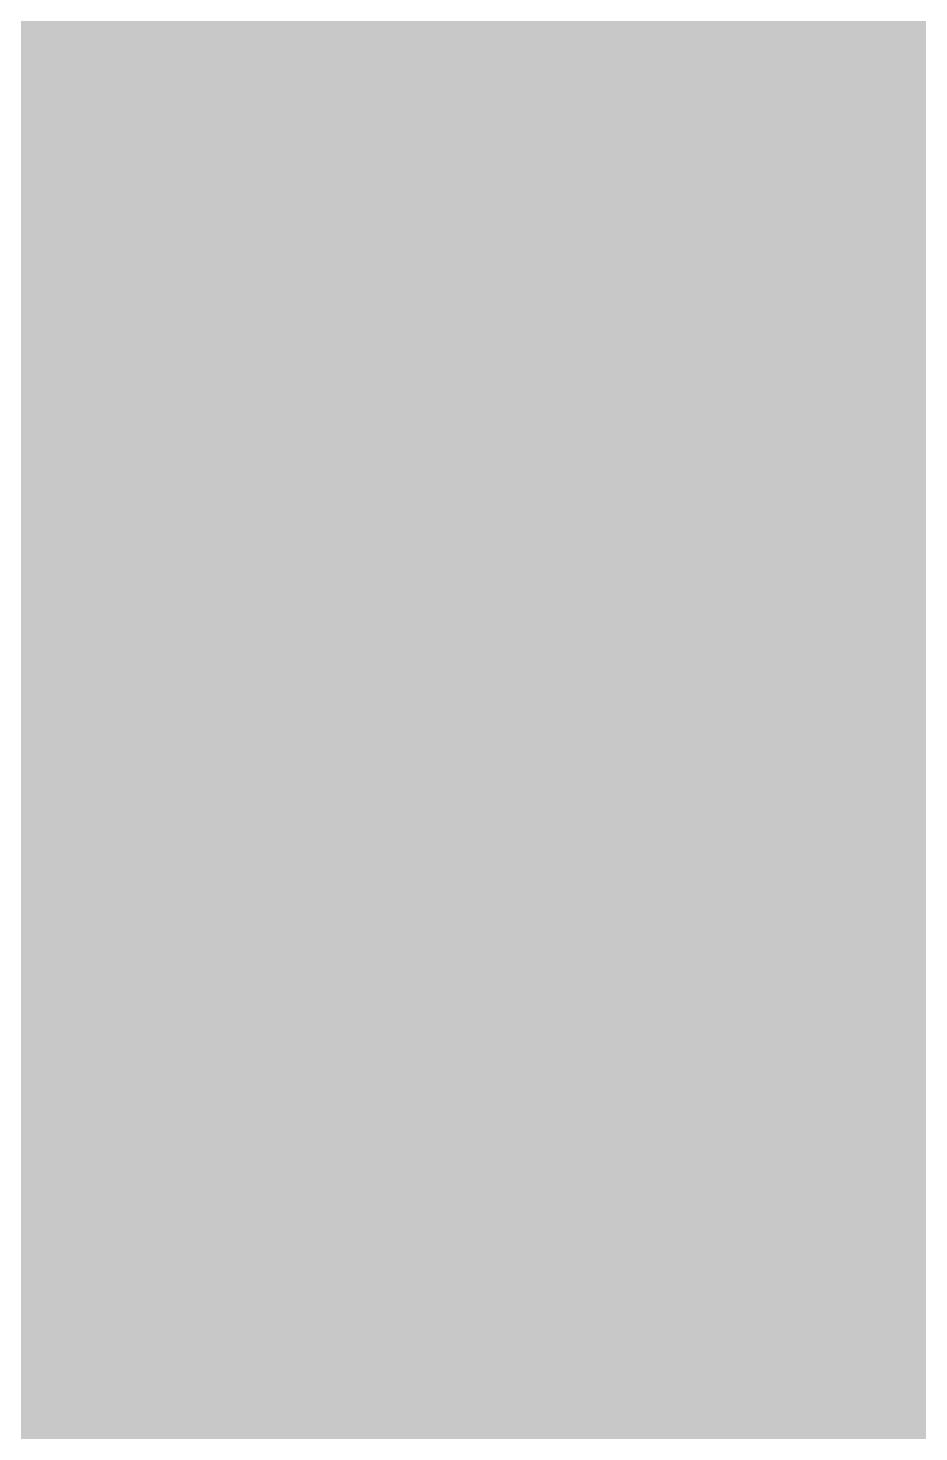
# Model space of a CAD drawing. Header units: millimetres. Extents: x 0 to 318, y 0 to 212.
# Drawn here: x 72.9 to 117.1, y 36.2 to 105.9 of the extents above; entities that cross this region are included whole.
import ezdxf

# ---------------------------------------------------------------- set-up
doc = ezdxf.new("R2010")
doc.units = ezdxf.units.MM

msp = doc.modelspace()

# ---------------------------------------------------------------- hatches: boundary and pattern name
for color, points in [(254, [(14.1633, 0.0536), (13.9878, 0.0533), (13.8125, 0.0559), (13.6373, 0.061), (13.462, 0.0686), (13.2893, 0.0787), (13.114, 0.0914), (12.9413, 0.1041), (12.7686, 0.1219), (12.5959, 0.1397), (12.4231, 0.16), (12.2504, 0.1829), (12.0777, 0.2057), (11.9075, 0.2337), (11.7373, 0.2616), (11.5672, 0.2921), (11.397, 0.3251), (11.2268, 0.3607), (11.0592, 0.3988), (10.8915, 0.4369), (10.7239, 0.4775), (10.5562, 0.5207), (10.3886, 0.5664), (10.2235, 0.6121), (10.0584, 0.6629), (9.8933, 0.7137), (9.7307, 0.7671), (9.5682, 0.8204), (9.4056, 0.8788), (9.2431, 0.9373), (9.083, 0.9982), (8.923, 1.0617), (8.763, 1.1252), (8.6055, 1.1938), (8.4455, 1.2624), (8.2906, 1.331), (8.1331, 1.4046), (7.9781, 1.4783), (7.8232, 1.5545), (7.6708, 1.6332), (7.5184, 1.7145), (7.366, 1.7958), (7.2161, 1.8796), (7.0663, 1.966), (6.919, 2.0523), (6.7716, 2.1438), (6.6243, 2.2352), (6.4795, 2.3266), (6.3348, 2.4232), (6.19, 2.5197), (6.0477, 2.6187), (5.908, 2.7178), (5.7683, 2.8194), (5.6286, 2.9235), (5.4915, 3.0302), (5.3543, 3.1369), (5.2197, 3.2461), (5.0851, 3.3579), (4.953, 3.4722), (4.8209, 3.5865), (4.6914, 3.7033), (4.5644, 3.8202), (4.4348, 3.9395), (4.3104, 4.0615), (4.1859, 4.1859), (4.0615, 4.3104), (3.9395, 4.4348), (3.8202, 4.5618), (3.7033, 4.6914), (3.5865, 4.8209), (3.4722, 4.953), (3.3579, 5.0851), (3.2487, 5.2197), (3.1369, 5.3543), (3.0302, 5.4915), (2.9235, 5.6286), (2.8194, 5.7683), (2.7178, 5.908), (2.6187, 6.0477), (2.5197, 6.19), (2.4232, 6.3348), (2.3266, 6.477), (2.2352, 6.6243), (2.1438, 6.7691), (2.0523, 6.9164), (1.966, 7.0663), (1.8796, 7.2161), (1.7958, 7.366), (1.7145, 7.5184), (1.6332, 7.6708), (1.5545, 7.8232), (1.4783, 7.9781), (1.4046, 8.1331), (1.331, 8.2906), (1.2598, 8.4455), (1.1913, 8.603), (1.1252, 8.763), (1.0592, 8.923), (0.9982, 9.083), (0.9373, 9.2431), (0.8763, 9.4056), (0.8204, 9.5682), (0.7645, 9.7307), (0.7112, 9.8933), (0.6604, 10.0584), (0.6121, 10.2235), (0.5639, 10.3911), (0.5207, 10.5562), (0.4775, 10.7239), (0.4343, 10.8915), (0.3962, 11.0592), (0.3607, 11.2268), (0.3251, 11.397), (0.2921, 11.5672), (0.2616, 11.7373), (0.2311, 11.9075), (0.2057, 12.0802), (0.1803, 12.2504), (0.1575, 12.4231), (0.1372, 12.5959), (0.1194, 12.7686), (0.1041, 12.9413), (0.0889, 13.1166), (0.0787, 13.2893), (0.0686, 13.4645), (0.061, 13.6373), (0.0559, 13.8125), (0.0508, 13.9878), (0.0508, 14.163), (0.0522, 197.6092), (0.0508, 197.7822), (0.0559, 197.9574), (0.061, 198.1327), (0.0686, 198.308), (0.0787, 198.4807), (0.0889, 198.6559), (0.1041, 198.8287), (0.1194, 199.0014), (0.1372, 199.1741), (0.1575, 199.3468), (0.1803, 199.5195), (0.2057, 199.6923), (0.2311, 199.8624), (0.2616, 200.0326), (0.2921, 200.2028), (0.3251, 200.373), (0.3607, 200.5432), (0.3962, 200.7108), (0.4343, 200.8784), (0.4775, 201.0461), (0.5207, 201.2137), (0.5639, 201.3814), (0.6121, 201.5465), (0.6604, 201.7116), (0.7112, 201.8767), (0.7645, 202.0392), (0.8204, 202.2018), (0.8763, 202.3643), (0.9373, 202.5269), (0.9982, 202.6869), (1.0592, 202.8469), (1.1252, 203.007), (1.1913, 203.1644), (1.2598, 203.3245), (1.331, 203.4794), (1.4046, 203.6369), (1.4783, 203.7918), (1.5545, 203.9468), (1.6332, 204.0992), (1.7145, 204.2516), (1.7958, 204.404), (1.8796, 204.5538), (1.966, 204.7037), (2.0523, 204.851), (2.1438, 204.9983), (2.2352, 205.1456), (2.3266, 205.2904), (2.4232, 205.4352), (2.5197, 205.58), (2.6187, 205.7222), (2.7178, 205.8619), (2.8194, 206.0016), (2.9235, 206.1413), (3.0302, 206.2785), (3.1369, 206.4156), (3.2487, 206.5503), (3.3579, 206.6849), (3.4722, 206.817), (3.5865, 206.949), (3.7033, 207.0786), (3.8202, 207.2056), (3.9395, 207.3351), (4.0615, 207.4596), (4.1859, 207.584), (4.3104, 207.7085), (4.4348, 207.8304), (4.5644, 207.9498), (4.6914, 208.0666), (4.8209, 208.1835), (4.953, 208.2978), (5.0851, 208.4121), (5.2197, 208.5213), (5.3543, 208.6331), (5.4915, 208.7397), (5.6286, 208.8464), (5.7683, 208.9506), (5.908, 209.0522), (6.0477, 209.1512), (6.19, 209.2503), (6.3348, 209.3468), (6.4795, 209.4433), (6.6243, 209.5348), (6.7716, 209.6262), (6.919, 209.7176), (7.0663, 209.804), (7.2161, 209.8904), (7.366, 209.9742), (7.5184, 210.0555), (7.6708, 210.1367), (7.8232, 210.2155), (7.9781, 210.2917), (8.1331, 210.3653), (8.2906, 210.439), (8.4455, 210.5101), (8.6055, 210.5787), (8.763, 210.6447), (8.923, 210.7108), (9.083, 210.7717), (9.2431, 210.8327), (9.4056, 210.8937), (9.5682, 210.9495), (9.7307, 211.0054), (9.8933, 211.0588), (10.0584, 211.1096), (10.2235, 211.1578), (10.3886, 211.2061), (10.5562, 211.2493), (10.7239, 211.2924), (10.8915, 211.3356), (11.0592, 211.3737), (11.2268, 211.4093), (11.397, 211.4448), (11.5672, 211.4779), (11.7373, 211.5083), (11.9075, 211.5388), (12.0777, 211.5642), (12.2504, 211.5896), (12.4231, 211.6125), (12.5959, 211.6328), (12.7686, 211.6506), (12.9413, 211.6658), (13.114, 211.6811), (13.2893, 211.6912), (13.462, 211.7014), (13.6373, 211.709), (13.8125, 211.7141), (13.9878, 211.7192), (14.163, 211.7192), (303.4411, 211.7203), (303.6164, 211.7192), (303.7891, 211.7141), (303.9643, 211.709), (304.1396, 211.7014), (304.3149, 211.6912), (304.4876, 211.6811), (304.6603, 211.6658), (304.8356, 211.6506), (305.0083, 211.6328), (305.181, 211.6125), (305.3512, 211.5896), (305.5239, 211.5642), (305.6941, 211.5388), (305.8668, 211.5083), (306.037, 211.4779), (306.2072, 211.4448), (306.3748, 211.4093), (306.545, 211.3737), (306.7126, 211.3356), (306.8803, 211.2924), (307.0479, 211.2493), (307.213, 211.2061), (307.3781, 211.1578), (307.5432, 211.1096), (307.7083, 211.0588), (307.8734, 211.0054), (308.036, 210.9495), (308.1985, 210.8937), (308.3611, 210.8327), (308.5211, 210.7717), (308.6811, 210.7108), (308.8411, 210.6447), (308.9986, 210.5787), (309.1561, 210.5101), (309.3136, 210.439), (309.4711, 210.3653), (309.626, 210.2917), (309.7784, 210.2155), (309.9333, 210.1367), (310.0857, 210.0555), (310.2381, 209.9742), (310.388, 209.8904), (310.5379, 209.804), (310.6852, 209.7176), (310.8325, 209.6262), (310.9798, 209.5348), (311.1246, 209.4433), (311.2694, 209.3468), (311.4116, 209.2503), (311.5539, 209.1512), (311.6961, 209.0522), (311.8358, 208.9506), (311.9755, 208.8464), (312.1127, 208.7397), (312.2473, 208.6331), (312.3844, 208.5213), (312.5165, 208.4121), (312.6511, 208.2978), (312.7807, 208.1835), (312.9128, 208.0666), (313.0398, 207.9498), (313.1668, 207.8304), (313.2938, 207.7085), (313.4182, 207.584), (313.5427, 207.4596), (313.6621, 207.3351), (313.784, 207.2056), (313.9008, 207.0786), (314.0177, 206.949), (314.132, 206.817), (314.2463, 206.6849), (314.3555, 206.5503), (314.4647, 206.4156), (314.5739, 206.2785), (314.6781, 206.1413), (314.7822, 206.0016), (314.8863, 205.8619), (314.9854, 205.7222), (315.0845, 205.58), (315.181, 205.4352), (315.275, 205.2904), (315.3689, 205.1456), (315.4604, 204.9983), (315.5493, 204.851), (315.6382, 204.7037), (315.7245, 204.5538), (315.8084, 204.404), (315.8896, 204.2516), (315.9684, 204.0992), (316.0471, 203.9468), (316.1233, 203.7918), (316.1995, 203.6369), (316.2706, 203.4794), (316.3418, 203.3245), (316.4103, 203.1644), (316.4764, 203.007), (316.5424, 202.8469), (316.6059, 202.6869), (316.6669, 202.5269), (316.7253, 202.3643), (316.7812, 202.2018), (316.8371, 202.0392), (316.8904, 201.8767), (316.9412, 201.7116), (316.9895, 201.5465), (317.0377, 201.3814), (317.0834, 201.2137), (317.1266, 201.0461), (317.1673, 200.8784), (317.2054, 200.7108), (317.2435, 200.5432), (317.2765, 200.373), (317.3095, 200.2028), (317.34, 200.0326), (317.3705, 199.8624), (317.3959, 199.6923), (317.4213, 199.5195), (317.4441, 199.3468), (317.4644, 199.1741), (317.4822, 199.0014), (317.4975, 198.8287), (317.5127, 198.6559), (317.5229, 198.4807), (317.533, 198.308), (317.5406, 198.1327), (317.5457, 197.9574), (317.5508, 197.7822), (317.5508, 197.6069), (317.5522, 14.1647), (317.5508, 13.9878), (317.5457, 13.8125), (317.5406, 13.6373), (317.533, 13.4645), (317.5229, 13.2893), (317.5127, 13.1166), (317.4975, 12.9413), (317.4822, 12.7686), (317.4644, 12.5959), (317.4441, 12.4231), (317.4213, 12.2504), (317.3959, 12.0802), (317.3705, 11.9075), (317.34, 11.7373), (317.3095, 11.5672), (317.2765, 11.397), (317.2435, 11.2268), (317.2054, 11.0592), (317.1673, 10.8915), (317.1266, 10.7239), (317.0834, 10.5562), (317.0377, 10.3911), (316.9895, 10.2235), (316.9412, 10.0584), (316.8904, 9.8933), (316.8371, 9.7307), (316.7812, 9.5682), (316.7253, 9.4056), (316.6669, 9.2431), (316.6059, 9.083), (316.5424, 8.923), (316.4764, 8.763), (316.4103, 8.603), (316.3418, 8.4455), (316.2706, 8.2906), (316.1995, 8.1331), (316.1233, 7.9781), (316.0471, 7.8232), (315.9684, 7.6708), (315.8896, 7.5184), (315.8084, 7.366), (315.7245, 7.2161), (315.6382, 7.0663), (315.5493, 6.9164), (315.4604, 6.7691), (315.3689, 6.6243), (315.275, 6.477), (315.181, 6.3348), (315.0845, 6.19), (314.9854, 6.0477), (314.8863, 5.908), (314.7822, 5.7683), (314.6781, 5.6286), (314.5739, 5.4915), (314.4647, 5.3543), (314.3555, 5.2197), (314.2463, 5.0851), (314.132, 4.953), (314.0177, 4.8209), (313.9008, 4.6914), (313.784, 4.5618), (313.6621, 4.4348), (313.5427, 4.3104), (313.4182, 4.1859), (313.2938, 4.0615), (313.1668, 3.9395), (313.0398, 3.8202), (312.9128, 3.7033), (312.7807, 3.5865), (312.6511, 3.4722), (312.5165, 3.3579), (312.3844, 3.2461), (312.2473, 3.1369), (312.1127, 3.0302), (311.9755, 2.9235), (311.8358, 2.8194), (311.6961, 2.7178), (311.5539, 2.6187), (311.4116, 2.5197), (311.2694, 2.4232), (311.1246, 2.3266), (310.9798, 2.2352), (310.8325, 2.1438), (310.6852, 2.0523), (310.5379, 1.966), (310.388, 1.8796), (310.2381, 1.7958), (310.0857, 1.7145), (309.9333, 1.6332), (309.7784, 1.5545), (309.626, 1.4783), (309.4711, 1.4046), (309.3136, 1.331), (309.1561, 1.2624), (308.9986, 1.1938), (308.8411, 1.1252), (308.6811, 1.0617), (308.5211, 0.9982), (308.3611, 0.9373), (308.1985, 0.8788), (308.036, 0.8204), (307.8734, 0.7671), (307.7083, 0.7137), (307.5432, 0.6629), (307.3781, 0.6121), (307.213, 0.5664), (307.0479, 0.5207), (306.8803, 0.4775), (306.7126, 0.4369), (306.545, 0.3988), (306.3748, 0.3607), (306.2072, 0.3251), (306.037, 0.2921), (305.8668, 0.2616), (305.6941, 0.2337), (305.5239, 0.2057), (305.3512, 0.1829), (305.181, 0.16), (305.0083, 0.1397), (304.8356, 0.1219), (304.6603, 0.1041), (304.4876, 0.0914), (304.3149, 0.0787), (304.1396, 0.0686), (303.9643, 0.061), (303.7891, 0.0559), (303.6164, 0.0533), (303.4411, 0.0533)]), (24, [(14.1633, 5.3453), (13.9344, 5.3467), (13.7084, 5.3543), (13.4849, 5.3696), (13.2613, 5.3899), (13.0378, 5.4153), (12.8194, 5.4458), (12.6009, 5.4813), (12.385, 5.522), (12.1717, 5.5702), (11.9583, 5.621), (11.7475, 5.6794), (11.5392, 5.7404), (11.3335, 5.8064), (11.1303, 5.8801), (10.9296, 5.9563), (10.729, 6.0376), (10.5334, 6.1239), (10.3378, 6.2128), (10.1473, 6.3094), (9.9593, 6.4084), (9.7714, 6.5126), (9.5885, 6.6218), (9.4082, 6.7335), (9.2304, 6.8504), (9.0576, 6.9698), (8.8849, 7.0968), (8.7173, 7.2238), (8.5522, 7.3584), (8.3896, 7.4955), (8.2321, 7.6352), (8.0772, 7.78), (7.9273, 7.9273), (7.7775, 8.0772), (7.6352, 8.2321), (7.493, 8.3922), (7.3558, 8.5522), (7.2238, 8.7173), (7.0942, 8.8875), (6.9698, 9.0576), (6.8504, 9.2329), (6.7335, 9.4107), (6.6192, 9.591), (6.5126, 9.7739), (6.4084, 9.9593), (6.3068, 10.1473), (6.2128, 10.3403), (6.1214, 10.5334), (6.035, 10.7315), (5.9538, 10.9296), (5.8776, 11.1303), (5.8064, 11.3335), (5.7404, 11.5418), (5.6769, 11.75), (5.621, 11.9583), (5.5677, 12.1717), (5.522, 12.385), (5.4813, 12.6009), (5.4432, 12.8194), (5.4127, 13.0404), (5.3873, 13.2613), (5.3696, 13.4849), (5.3543, 13.7084), (5.3467, 13.937), (5.3416, 14.163), (5.3439, 197.6092), (5.3467, 197.8355), (5.3543, 198.0616), (5.3696, 198.2851), (5.3873, 198.5086), (5.4127, 198.7321), (5.4432, 198.9506), (5.4813, 199.169), (5.522, 199.3849), (5.5677, 199.5983), (5.621, 199.8116), (5.6769, 200.0225), (5.7404, 200.2307), (5.8064, 200.4365), (5.8776, 200.6397), (5.9538, 200.8403), (6.035, 201.041), (6.1214, 201.2366), (6.2128, 201.4322), (6.3068, 201.6227), (6.4084, 201.8106), (6.5126, 201.9986), (6.6192, 202.1815), (6.7335, 202.3618), (6.8504, 202.5396), (6.9698, 202.7123), (7.0942, 202.885), (7.2238, 203.0527), (7.3558, 203.2178), (7.493, 203.3803), (7.6352, 203.5378), (7.7775, 203.6928), (7.9273, 203.8426), (8.0772, 203.9925), (8.2321, 204.1347), (8.3896, 204.277), (8.5522, 204.4141), (8.7173, 204.5462), (8.8849, 204.6757), (9.0576, 204.8002), (9.2304, 204.9196), (9.4082, 205.0364), (9.5885, 205.1507), (9.7714, 205.2574), (9.9593, 205.3615), (10.1473, 205.4631), (10.3378, 205.5571), (10.5334, 205.6486), (10.729, 205.7349), (10.9296, 205.8162), (11.1303, 205.8924), (11.3335, 205.9635), (11.5392, 206.0296), (11.7475, 206.0931), (11.9583, 206.1489), (12.1717, 206.2023), (12.385, 206.248), (12.6009, 206.2886), (12.8194, 206.3267), (13.0378, 206.3572), (13.2613, 206.3826), (13.4849, 206.4004), (13.7084, 206.4156), (13.9344, 206.4233), (14.163, 206.4283), (303.4411, 206.4286), (303.6672, 206.4233), (303.8932, 206.4156), (304.1193, 206.4004), (304.3428, 206.3826), (304.5638, 206.3572), (304.7822, 206.3267), (305.0007, 206.2886), (305.2166, 206.248), (305.4325, 206.2023), (305.6433, 206.1489), (305.8541, 206.0931), (306.0624, 206.0296), (306.2681, 205.9635), (306.4713, 205.8924), (306.6745, 205.8162), (306.8726, 205.7349), (307.0708, 205.6486), (307.2638, 205.5571), (307.4543, 205.4631), (307.6448, 205.3615), (307.8302, 205.2574), (308.0131, 205.1507), (308.1934, 205.0364), (308.3712, 204.9196), (308.5465, 204.8002), (308.7167, 204.6757), (308.8843, 204.5462), (309.0494, 204.4141), (309.212, 204.277), (309.3695, 204.1347), (309.5244, 203.9925), (309.6768, 203.8426), (309.8241, 203.6928), (309.9689, 203.5378), (310.1086, 203.3803), (310.2458, 203.2178), (310.3778, 203.0527), (310.5074, 202.885), (310.6318, 202.7123), (310.7538, 202.5396), (310.8706, 202.3618), (310.9824, 202.1815), (311.0916, 201.9986), (311.1957, 201.8106), (311.2948, 201.6227), (311.3888, 201.4322), (311.4802, 201.2366), (311.5666, 201.041), (311.6478, 200.8403), (311.724, 200.6397), (311.7952, 200.4365), (311.8637, 200.2307), (311.9247, 200.0225), (311.9806, 199.8116), (312.0339, 199.5983), (312.0796, 199.3849), (312.1203, 199.169), (312.1584, 198.9506), (312.1889, 198.7321), (312.2143, 198.5086), (312.2346, 198.2851), (312.2473, 198.0616), (312.2574, 197.8355), (312.26, 197.6069), (312.2605, 14.1647), (312.2574, 13.937), (312.2473, 13.7084), (312.2346, 13.4849), (312.2143, 13.2613), (312.1889, 13.0404), (312.1584, 12.8194), (312.1203, 12.6009), (312.0796, 12.385), (312.0339, 12.1717), (311.9806, 11.9583), (311.9247, 11.75), (311.8637, 11.5418), (311.7952, 11.3335), (311.724, 11.1303), (311.6478, 10.9296), (311.5666, 10.7315), (311.4802, 10.5334), (311.3888, 10.3403), (311.2948, 10.1473), (311.1957, 9.9593), (311.0916, 9.7739), (310.9824, 9.591), (310.8706, 9.4107), (310.7538, 9.2329), (310.6318, 9.0576), (310.5074, 8.8875), (310.3778, 8.7173), (310.2458, 8.5522), (310.1086, 8.3922), (309.9689, 8.2321), (309.8241, 8.0772), (309.6768, 7.9273), (309.5244, 7.78), (309.3695, 7.6352), (309.212, 7.4955), (309.0494, 7.3584), (308.8843, 7.2238), (308.7167, 7.0968), (308.5465, 6.9698), (308.3712, 6.8504), (308.1934, 6.7335), (308.0131, 6.6218), (307.8302, 6.5126), (307.6448, 6.4084), (307.4543, 6.3094), (307.2638, 6.2128), (307.0708, 6.1239), (306.8726, 6.0376), (306.6745, 5.9563), (306.4713, 5.8801), (306.2681, 5.8064), (306.0624, 5.7404), (305.8541, 5.6794), (305.6433, 5.621), (305.4325, 5.5702), (305.2166, 5.522), (305.0007, 5.4813), (304.7822, 5.4458), (304.5638, 5.4153), (304.3428, 5.3899), (304.1193, 5.3696), (303.8932, 5.3543), (303.6672, 5.3467), (303.4411, 5.3442)])]:
    msp.add_hatch(color=color).paths.add_polyline_path(points)
h = msp.add_hatch(color=254)
h.paths.add_polyline_path([(110.2568, 48.9271), (110.2538, 48.6994), (110.2512, 48.4759), (110.2436, 48.26), (110.236, 48.0466), (110.2233, 47.8384), (110.2106, 47.6352), (110.1928, 47.437), (110.175, 47.244), (110.1522, 47.0535), (110.1293, 46.8681), (110.1014, 46.6877), (110.0709, 46.5125), (110.0379, 46.3398), (110.0049, 46.1721), (109.9668, 46.0096), (109.9261, 45.8521), (109.8829, 45.6971), (109.8372, 45.5447), (109.789, 45.4), (109.7382, 45.2577), (109.6848, 45.118), (109.6264, 44.9834), (109.568, 44.8539), (109.5045, 44.7269), (109.441, 44.6049), (109.3724, 44.4856), (109.3013, 44.3713), (109.2276, 44.262), (109.1514, 44.1528), (109.0727, 44.0512), (108.9914, 43.9496), (108.9076, 43.8531), (108.8187, 43.7617), (108.7272, 43.6728), (108.6333, 43.5864), (108.5367, 43.5051), (108.4377, 43.4264), (108.3361, 43.3502), (108.2319, 43.2765), (108.1227, 43.2079), (108.011, 43.1444), (107.8967, 43.0809), (107.7798, 43.0225), (107.6604, 42.9666), (107.536, 42.9133), (107.409, 42.8625), (107.282, 42.8168), (107.1474, 42.7736), (107.0127, 42.733), (106.873, 42.6949), (106.7333, 42.6593), (106.5886, 42.6288), (106.4412, 42.5983), (106.2888, 42.5704), (106.1339, 42.5475), (105.9764, 42.5272), (105.8164, 42.5069), (105.6538, 42.4917), (105.4862, 42.479), (105.316, 42.4688), (105.1433, 42.4586), (104.968, 42.4536), (104.7877, 42.451), (104.6048, 42.4485), (104.5185, 42.4485), (104.4296, 42.451), (104.3407, 42.451), (104.2518, 42.4536), (104.1603, 42.4561), (104.0689, 42.4586), (103.9774, 42.4637), (103.8835, 42.4663), (103.7895, 42.4713), (103.6955, 42.4764), (103.599, 42.484), (103.5025, 42.4917), (103.4059, 42.4993), (103.3069, 42.5069), (103.2078, 42.5145), (103.1088, 42.5247), (103.0072, 42.5348), (102.9056, 42.545), (102.804, 42.5552), (102.6998, 42.5679), (102.5957, 42.5806), (102.4915, 42.5933), (102.3849, 42.6085), (102.2782, 42.6237), (102.1715, 42.639), (102.0623, 42.6542), (101.9531, 42.672), (101.8438, 42.6898), (101.7346, 42.7076), (101.6229, 42.7253), (101.5111, 42.7457), (101.3968, 42.766), (101.285, 42.7863), (101.1707, 42.8092), (101.0564, 42.832), (100.9396, 42.8549), (100.8228, 42.8803), (100.7059, 42.9057), (100.5891, 42.9311), (100.4697, 42.9565), (100.3503, 42.9844), (100.2309, 43.0124), (100.109, 43.0428), (99.9896, 43.0708), (99.8677, 43.1013), (99.7433, 43.1343), (99.6213, 43.1648), (99.4969, 43.1978), (99.3724, 43.2333), (99.248, 43.2664), (99.121, 43.3019), (98.994, 43.34), (98.867, 43.3781), (98.74, 43.4162), (98.6104, 43.4543), (98.4834, 43.495), (98.3513, 43.5356), (98.2218, 43.5762), (98.0923, 43.6194), (97.9602, 43.6626), (97.8281, 43.7083), (97.696, 43.7515), (97.5614, 43.7998), (97.4293, 43.8455), (95.9058, 38.8934), (96.0145, 38.8468), (96.1288, 38.8036), (96.2431, 38.7579), (96.36, 38.7147), (96.4768, 38.669), (96.5987, 38.6258), (96.7181, 38.5801), (96.8426, 38.5369), (96.967, 38.4937), (97.0915, 38.4505), (97.221, 38.4048), (97.348, 38.3616), (97.4801, 38.321), (97.6122, 38.2778), (97.7443, 38.2346), (97.8789, 38.194), (98.0135, 38.1508), (98.1507, 38.1102), (98.2878, 38.0695), (98.4275, 38.0289), (98.5672, 37.9882), (98.7095, 37.9501), (98.8492, 37.9095), (98.994, 37.8714), (99.1362, 37.8333), (99.281, 37.7952), (99.4283, 37.7596), (99.5756, 37.7215), (99.7204, 37.686), (99.8703, 37.6504), (100.0176, 37.6174), (100.1674, 37.5818), (100.3173, 37.5488), (100.4672, 37.5183), (100.6196, 37.4853), (100.7694, 37.4548), (100.9218, 37.4244), (101.0742, 37.3964), (101.2266, 37.3659), (101.379, 37.3405), (101.534, 37.3126), (101.6864, 37.2872), (101.8413, 37.2618), (101.9937, 37.2389), (102.1486, 37.2135), (102.3036, 37.1932), (102.456, 37.1704), (102.6109, 37.1526), (102.7659, 37.1323), (102.9208, 37.1145), (103.0732, 37.0967), (103.2281, 37.0815), (103.3805, 37.0662), (103.5355, 37.0535), (103.6879, 37.0408), (103.8403, 37.0307), (103.9927, 37.0205), (104.1451, 37.0129), (104.2975, 37.0053), (104.4499, 36.9976), (104.5997, 36.9951), (104.7496, 36.99), (104.8995, 36.9875), (105.0493, 36.9875), (105.4151, 36.99), (105.7758, 37.0002), (106.1288, 37.0154), (106.4743, 37.0357), (106.8146, 37.0611), (107.1499, 37.0942), (107.4776, 37.1323), (107.7976, 37.178), (108.1126, 37.2262), (108.4224, 37.2847), (108.7247, 37.3456), (109.0219, 37.4142), (109.3114, 37.4879), (109.5959, 37.5691), (109.8753, 37.6555), (110.1471, 37.7495), (110.4138, 37.8485), (110.6729, 37.9527), (110.9269, 38.0644), (111.1733, 38.1813), (111.4171, 38.3057), (111.6508, 38.4353), (111.8819, 38.5699), (112.1054, 38.7121), (112.3239, 38.862), (112.5347, 39.0144), (112.7404, 39.177), (112.9411, 39.3446), (113.1367, 39.5173), (113.3246, 39.6977), (113.5075, 39.8831), (113.6853, 40.0761), (113.8555, 40.2742), (114.0206, 40.48), (114.1806, 40.6908), (114.3356, 40.9092), (114.4829, 41.1353), (114.6277, 41.3639), (114.7623, 41.6027), (114.8944, 41.8465), (115.0214, 42.098), (115.1407, 42.3545), (115.255, 42.6161), (115.3643, 42.8879), (115.4684, 43.1648), (115.5675, 43.4467), (115.6589, 43.7363), (115.7478, 44.0334), (115.8291, 44.3357), (115.9053, 44.6456), (115.9764, 44.9631), (116.0399, 45.2857), (116.1009, 45.6159), (116.1567, 45.9511), (116.205, 46.294), (116.2507, 46.6446), (116.2888, 47.0002), (116.3218, 47.3634), (116.3498, 47.7342), (116.3752, 48.1127), (116.393, 48.4962), (116.4057, 48.8848), (116.4133, 49.2836), (116.4158, 49.6875), (116.4167, 81.7559), (112.1625, 81.7559), (111.4005, 79.3429), (111.346, 79.4182), (111.2901, 79.4944), (111.2317, 79.5731), (111.1733, 79.6468), (111.1148, 79.723), (111.0539, 79.7992), (110.9929, 79.8728), (110.9294, 79.9465), (110.8634, 80.0202), (110.7999, 80.0938), (110.7313, 80.1649), (110.6627, 80.2361), (110.5941, 80.3072), (110.523, 80.3758), (110.4519, 80.4469), (110.3782, 80.5155), (110.3046, 80.5815), (110.2284, 80.6501), (110.1496, 80.7161), (110.0734, 80.7796), (109.9922, 80.8457), (109.9134, 80.9066), (109.8321, 80.9701), (109.7483, 81.0311), (109.6645, 81.092), (109.5781, 81.1505), (109.4918, 81.2089), (109.4054, 81.2673), (109.3165, 81.3232), (109.2251, 81.3791), (109.1336, 81.4324), (109.0422, 81.4857), (108.9482, 81.5365), (108.8542, 81.5873), (108.7577, 81.6356), (108.6612, 81.6839), (108.5621, 81.7296), (108.4631, 81.7753), (108.3615, 81.8185), (108.2599, 81.8617), (108.1583, 81.9023), (108.0541, 81.9404), (107.95, 81.9785), (107.8433, 82.0166), (107.7366, 82.0496), (107.6274, 82.0826), (107.5182, 82.1157), (107.4064, 82.1461), (107.2947, 82.1741), (107.1829, 82.202), (107.0686, 82.2274), (106.9543, 82.2503), (106.8375, 82.2731), (106.7206, 82.2909), (106.6038, 82.3112), (106.4844, 82.3265), (106.365, 82.3417), (106.2431, 82.3544), (106.1212, 82.3646), (105.9967, 82.3747), (105.8723, 82.3798), (105.7478, 82.3849), (105.6208, 82.39), (105.4938, 82.39), (105.1763, 82.3874), (104.8639, 82.3773), (104.554, 82.3595), (104.2492, 82.3341), (103.947, 82.3036), (103.6498, 82.2655), (103.3577, 82.2198), (103.0681, 82.1665), (102.7811, 82.108), (102.5017, 82.0395), (102.2248, 81.9658), (101.9505, 81.8845), (101.6813, 81.7931), (101.4171, 81.6966), (101.1555, 81.5924), (100.9015, 81.4781), (100.6475, 81.3587), (100.4011, 81.2317), (100.1573, 81.0946), (99.9211, 80.9498), (99.6848, 80.7974), (99.4562, 80.6374), (99.2327, 80.4697), (99.0117, 80.2945), (98.7958, 80.1091), (98.585, 79.916), (98.3793, 79.7154), (98.1786, 79.5045), (97.9805, 79.2861), (97.79, 79.06), (97.602, 78.8238), (97.4217, 78.58), (97.2439, 78.326), (97.0712, 78.0644), (96.9061, 77.7951), (96.7435, 77.5157), (96.586, 77.2262), (96.4362, 76.929), (96.2889, 76.6216), (96.1492, 76.3067), (96.012, 75.9816), (95.8825, 75.6463), (95.758, 75.3034), (95.6386, 74.9503), (95.5243, 74.5871), (95.4151, 74.2163), (95.3135, 73.8327), (95.2144, 73.4416), (95.123, 73.0402), (95.0366, 72.6313), (94.9554, 72.2097), (94.8817, 71.7779), (94.8131, 71.3384), (94.7496, 70.8889), (94.6912, 70.4266), (94.6404, 69.9567), (94.5947, 69.4741), (94.554, 68.9839), (94.521, 68.4809), (94.4931, 67.9704), (94.4728, 67.4472), (94.4575, 66.9138), (94.4474, 66.3702), (94.4448, 65.8165), (94.4474, 65.2882), (94.455, 64.7725), (94.4677, 64.2671), (94.4855, 63.7718), (94.5083, 63.2892), (94.5388, 62.8167), (94.5718, 62.3545), (94.6099, 61.8998), (94.6531, 61.4604), (94.7014, 61.0286), (94.7547, 60.6069), (94.8131, 60.1955), (94.8766, 59.7941), (94.9452, 59.403), (95.0189, 59.022), (95.0951, 58.6511), (95.1763, 58.2879), (95.2627, 57.9349), (95.3541, 57.5945), (95.4507, 57.2592), (95.5497, 56.9366), (95.6539, 56.6217), (95.7631, 56.3169), (95.8774, 56.0197), (95.9942, 55.7327), (96.1161, 55.4533), (96.2431, 55.184), (96.3727, 54.9224), (96.5073, 54.671), (96.647, 54.4271), (96.7892, 54.1934), (96.9366, 53.9648), (97.0864, 53.7464), (97.2414, 53.5381), (97.4014, 53.3349), (97.5639, 53.1419), (97.729, 52.9565), (97.8992, 52.7787), (98.0745, 52.6085), (98.2523, 52.4459), (98.4326, 52.291), (98.618, 52.1437), (98.806, 52.004), (98.999, 51.8693), (99.1946, 51.7449), (99.3927, 51.628), (99.5959, 51.5163), (99.8017, 51.4121), (100.0125, 51.3156), (100.2233, 51.2267), (100.4392, 51.1429), (100.6602, 51.0667), (100.8812, 50.9956), (101.1072, 50.9321), (101.3358, 50.8762), (101.567, 50.8254), (101.8007, 50.7822), (102.0394, 50.7441), (102.2807, 50.7111), (102.522, 50.6857), (102.7684, 50.6654), (103.0199, 50.6501), (103.2713, 50.6425), (103.5253, 50.64), (103.6828, 50.64), (103.8377, 50.6451), (103.9901, 50.6501), (104.14, 50.6552), (104.2899, 50.6654), (104.4372, 50.6755), (104.582, 50.6882), (104.7267, 50.7035), (104.8664, 50.7213), (105.0087, 50.739), (105.1458, 50.7594), (105.283, 50.7822), (105.4151, 50.8051), (105.5497, 50.833), (105.6792, 50.8584), (105.8088, 50.8889), (105.9358, 50.9194), (106.0628, 50.9524), (106.1872, 50.988), (106.3092, 51.0235), (106.4285, 51.0616), (106.5479, 51.1023), (106.6673, 51.1429), (106.7816, 51.1861), (106.8959, 51.2293), (107.0102, 51.2775), (107.1194, 51.3232), (107.2286, 51.374), (107.3379, 51.4248), (107.4445, 51.4756), (107.5487, 51.529), (107.6528, 51.5849), (107.7544, 51.6407), (107.856, 51.6992), (107.9551, 51.7576), (108.0516, 51.8185), (108.1481, 51.882), (108.2421, 51.9455), (108.3361, 52.009), (108.4275, 52.0751), (108.519, 52.1437), (108.6079, 52.2122), (108.6942, 52.2808), (108.7831, 52.3519), (108.8669, 52.4256), (108.9508, 52.4993), (109.0346, 52.5729), (109.1159, 52.6491), (109.1946, 52.7253), (109.2733, 52.8041), (109.3521, 52.8828), (109.4283, 52.9641), (109.5045, 53.0454), (109.5781, 53.1266), (109.6493, 53.2105), (109.7229, 53.2968), (109.7915, 53.3806), (109.8626, 53.467), (109.9312, 53.5559), (109.9972, 53.6423), (110.0633, 53.7312), (110.1293, 53.8226), (110.1928, 53.914), (110.2563, 54.0055)])
edge = h.paths.add_edge_path(flags=16)
edge.add_line((105.4308, 55.784), (105.2703, 55.786))
edge.add_line((105.2703, 55.786), (105.1154, 55.7911))
edge.add_line((105.1154, 55.7911), (104.963, 55.8038))
edge.add_line((104.963, 55.8038), (104.8131, 55.819))
edge.add_line((104.8131, 55.819), (104.6658, 55.8394))
edge.add_line((104.6658, 55.8394), (104.5235, 55.8622))
edge.add_line((104.5235, 55.8622), (104.3838, 55.8927))
edge.add_line((104.3838, 55.8927), (104.2467, 55.9257))
edge.add_line((104.2467, 55.9257), (104.1121, 55.9638))
edge.add_line((104.1121, 55.9638), (103.9825, 56.007))
edge.add_line((103.9825, 56.007), (103.853, 56.0553))
edge.add_line((103.853, 56.0553), (103.7285, 56.1061))
edge.add_line((103.7285, 56.1061), (103.6066, 56.1619))
edge.add_line((103.6066, 56.1619), (103.4872, 56.2229))
edge.add_line((103.4872, 56.2229), (103.3729, 56.2889))
edge.add_line((103.3729, 56.2889), (103.2586, 56.3575))
edge.add_line((103.2586, 56.3575), (103.1494, 56.4337))
edge.add_line((103.1494, 56.4337), (103.0402, 56.5125))
edge.add_line((103.0402, 56.5125), (102.936, 56.5963))
edge.add_line((102.936, 56.5963), (102.8344, 56.6826))
edge.add_line((102.8344, 56.6826), (102.7354, 56.7766))
edge.add_line((102.7354, 56.7766), (102.6414, 56.8731))
edge.add_line((102.6414, 56.8731), (102.5474, 56.9747))
edge.add_line((102.5474, 56.9747), (102.456, 57.0814))
edge.add_line((102.456, 57.0814), (102.3671, 57.1932))
edge.add_line((102.3671, 57.1932), (102.2833, 57.31))
edge.add_line((102.2833, 57.31), (102.1994, 57.4294))
edge.add_line((102.1994, 57.4294), (102.1207, 57.5539))
edge.add_line((102.1207, 57.5539), (102.042, 57.6834))
edge.add_line((102.042, 57.6834), (101.9683, 57.818))
edge.add_line((101.9683, 57.818), (101.8972, 57.9577))
edge.add_line((101.8972, 57.9577), (101.8261, 58.1))
edge.add_line((101.8261, 58.1), (101.76, 58.2498))
edge.add_line((101.76, 58.2498), (101.694, 58.4022))
edge.add_line((101.694, 58.4022), (101.633, 58.5597))
edge.add_line((101.633, 58.5597), (101.5721, 58.7223))
edge.add_line((101.5721, 58.7223), (101.5136, 58.8874))
edge.add_line((101.5136, 58.8874), (101.4603, 59.0601))
edge.add_line((101.4603, 59.0601), (101.407, 59.2353))
edge.add_line((101.407, 59.2353), (101.3562, 59.4157))
edge.add_line((101.3562, 59.4157), (101.3079, 59.6036))
edge.add_line((101.3079, 59.6036), (101.2622, 59.7916))
edge.add_line((101.2622, 59.7916), (101.219, 59.9872))
edge.add_line((101.219, 59.9872), (101.1784, 60.1878))
edge.add_line((101.1784, 60.1878), (101.1403, 60.391))
edge.add_line((101.1403, 60.391), (101.1022, 60.6019))
edge.add_line((101.1022, 60.6019), (101.0691, 60.8152))
edge.add_line((101.0691, 60.8152), (101.0361, 61.0337))
edge.add_line((101.0361, 61.0337), (101.0056, 61.2572))
edge.add_line((101.0056, 61.2572), (100.9777, 61.4858))
edge.add_line((100.9777, 61.4858), (100.9523, 61.7169))
edge.add_line((100.9523, 61.7169), (100.9269, 61.9557))
edge.add_line((100.9269, 61.9557), (100.9066, 62.197))
edge.add_line((100.9066, 62.197), (100.8863, 62.4459))
edge.add_line((100.8863, 62.4459), (100.8685, 62.6974))
edge.add_line((100.8685, 62.6974), (100.8532, 62.9539))
edge.add_line((100.8532, 62.9539), (100.838, 63.2155))
edge.add_line((100.838, 63.2155), (100.8278, 63.4822))
edge.add_line((100.8278, 63.4822), (100.8177, 63.754))
edge.add_line((100.8177, 63.754), (100.8075, 64.0283))
edge.add_line((100.8075, 64.0283), (100.8024, 64.3103))
edge.add_line((100.8024, 64.3103), (100.7974, 64.5947))
edge.add_line((100.7974, 64.5947), (100.7948, 64.8868))
edge.add_line((100.7948, 64.8868), (100.7948, 65.1815))
edge.add_line((100.7948, 65.1815), (100.7948, 65.5676))
edge.add_line((100.7948, 65.5676), (100.7974, 65.9486))
edge.add_line((100.7974, 65.9486), (100.8024, 66.3219))
edge.add_line((100.8024, 66.3219), (100.8101, 66.6877))
edge.add_line((100.8101, 66.6877), (100.8177, 67.0484))
edge.add_line((100.8177, 67.0484), (100.8304, 67.4014))
edge.add_line((100.8304, 67.4014), (100.8431, 67.7469))
edge.add_line((100.8431, 67.7469), (100.8583, 68.0872))
edge.add_line((100.8583, 68.0872), (100.8761, 68.4225))
edge.add_line((100.8761, 68.4225), (100.8939, 68.7502))
edge.add_line((100.8939, 68.7502), (100.9167, 69.0702))
edge.add_line((100.9167, 69.0702), (100.9421, 69.3826))
edge.add_line((100.9421, 69.3826), (100.9675, 69.6925))
edge.add_line((100.9675, 69.6925), (100.998, 69.9922))
edge.add_line((100.998, 69.9922), (101.0285, 70.2869))
edge.add_line((101.0285, 70.2869), (101.0641, 70.5764))
edge.add_line((101.0641, 70.5764), (101.1022, 70.8584))
edge.add_line((101.1022, 70.8584), (101.1403, 71.1327))
edge.add_line((101.1403, 71.1327), (101.1834, 71.4019))
edge.add_line((101.1834, 71.4019), (101.2292, 71.6661))
edge.add_line((101.2292, 71.6661), (101.2749, 71.9226))
edge.add_line((101.2749, 71.9226), (101.3257, 72.1741))
edge.add_line((101.3257, 72.1741), (101.3816, 72.4179))
edge.add_line((101.3816, 72.4179), (101.4374, 72.6542))
edge.add_line((101.4374, 72.6542), (101.4959, 72.8853))
edge.add_line((101.4959, 72.8853), (101.5594, 73.1114))
edge.add_line((101.5594, 73.1114), (101.6254, 73.3298))
edge.add_line((101.6254, 73.3298), (101.694, 73.5432))
edge.add_line((101.694, 73.5432), (101.7651, 73.7514))
edge.add_line((101.7651, 73.7514), (101.8413, 73.9521))
edge.add_line((101.8413, 73.9521), (101.92, 74.1451))
edge.add_line((101.92, 74.1451), (102.0013, 74.3331))
edge.add_line((102.0013, 74.3331), (102.0851, 74.516))
edge.add_line((102.0851, 74.516), (102.174, 74.6912))
edge.add_line((102.174, 74.6912), (102.2655, 74.8614))
edge.add_line((102.2655, 74.8614), (102.362, 75.0265))
edge.add_line((102.362, 75.0265), (102.4611, 75.184))
edge.add_line((102.4611, 75.184), (102.5627, 75.3364))
edge.add_line((102.5627, 75.3364), (102.6693, 75.4837))
edge.add_line((102.6693, 75.4837), (102.7786, 75.6234))
edge.add_line((102.7786, 75.6234), (102.8929, 75.758))
edge.add_line((102.8929, 75.758), (103.0097, 75.885))
edge.add_line((103.0097, 75.885), (103.1316, 76.007))
edge.add_line((103.1316, 76.007), (103.2561, 76.1238))
edge.add_line((103.2561, 76.1238), (103.3856, 76.2356))
edge.add_line((103.3856, 76.2356), (103.5177, 76.3397))
edge.add_line((103.5177, 76.3397), (103.6549, 76.4388))
edge.add_line((103.6549, 76.4388), (103.7946, 76.5327))
edge.add_line((103.7946, 76.5327), (103.9393, 76.6191))
edge.add_line((103.9393, 76.6191), (104.0892, 76.7004))
edge.add_line((104.0892, 76.7004), (104.2416, 76.7766))
edge.add_line((104.2416, 76.7766), (104.3991, 76.8477))
edge.add_line((104.3991, 76.8477), (104.5616, 76.9112))
edge.add_line((104.5616, 76.9112), (104.7267, 76.9696))
edge.add_line((104.7267, 76.9696), (104.8969, 77.023))
edge.add_line((104.8969, 77.023), (105.0722, 77.0687))
edge.add_line((105.0722, 77.0687), (105.2525, 77.1119))
edge.add_line((105.2525, 77.1119), (105.4354, 77.1474))
edge.add_line((105.4354, 77.1474), (105.6234, 77.1779))
edge.add_line((105.6234, 77.1779), (105.8164, 77.2033))
edge.add_line((105.8164, 77.2033), (106.0145, 77.2236))
edge.add_line((106.0145, 77.2236), (106.2177, 77.2363))
edge.add_line((106.2177, 77.2363), (106.426, 77.2439))
edge.add_line((106.426, 77.2439), (106.6368, 77.2465))
edge.add_line((106.6368, 77.2465), (106.6952, 77.2465))
edge.add_line((106.6952, 77.2465), (106.7562, 77.2465))
edge.add_line((106.7562, 77.2465), (106.8146, 77.2439))
edge.add_line((106.8146, 77.2439), (106.8756, 77.2414))
edge.add_line((106.8756, 77.2414), (106.934, 77.2363))
edge.add_line((106.934, 77.2363), (106.9924, 77.2312))
edge.add_line((106.9924, 77.2312), (107.0534, 77.2262))
edge.add_line((107.0534, 77.2262), (107.1118, 77.2211))
edge.add_line((107.1118, 77.2211), (107.1728, 77.2135))
edge.add_line((107.1728, 77.2135), (107.2312, 77.2058))
edge.add_line((107.2312, 77.2058), (107.2896, 77.1982))
edge.add_line((107.2896, 77.1982), (107.3506, 77.1906))
edge.add_line((107.3506, 77.1906), (107.409, 77.1804))
edge.add_line((107.409, 77.1804), (107.4674, 77.1703))
edge.add_line((107.4674, 77.1703), (107.5258, 77.1576))
edge.add_line((107.5258, 77.1576), (107.5868, 77.1449))
edge.add_line((107.5868, 77.1449), (107.6452, 77.1322))
edge.add_line((107.6452, 77.1322), (107.7036, 77.1195))
edge.add_line((107.7036, 77.1195), (107.762, 77.1068))
edge.add_line((107.762, 77.1068), (107.8205, 77.0915))
edge.add_line((107.8205, 77.0915), (107.8789, 77.0763))
edge.add_line((107.8789, 77.0763), (107.9373, 77.0611))
edge.add_line((107.9373, 77.0611), (107.9957, 77.0433))
edge.add_line((107.9957, 77.0433), (108.0541, 77.0255))
edge.add_line((108.0541, 77.0255), (108.1126, 77.0077))
edge.add_line((108.1126, 77.0077), (108.171, 76.9899))
edge.add_line((108.171, 76.9899), (108.2294, 76.9696))
edge.add_line((108.2294, 76.9696), (108.2878, 76.9518))
edge.add_line((108.2878, 76.9518), (108.3437, 76.9315))
edge.add_line((108.3437, 76.9315), (108.4021, 76.9087))
edge.add_line((108.4021, 76.9087), (108.4605, 76.8883))
edge.add_line((108.4605, 76.8883), (108.5164, 76.8655))
edge.add_line((108.5164, 76.8655), (108.5748, 76.8426))
edge.add_line((108.5748, 76.8426), (108.6307, 76.8198))
edge.add_line((108.6307, 76.8198), (108.6891, 76.7969))
edge.add_line((108.6891, 76.7969), (108.745, 76.7715))
edge.add_line((108.745, 76.7715), (108.8009, 76.7486))
edge.add_line((108.8009, 76.7486), (108.8593, 76.7232))
edge.add_line((108.8593, 76.7232), (108.9152, 76.6953))
edge.add_line((108.9152, 76.6953), (108.9711, 76.6699))
edge.add_line((108.9711, 76.6699), (109.027, 76.6445))
edge.add_line((109.027, 76.6445), (109.0828, 76.6166))
edge.add_line((109.0828, 76.6166), (109.1387, 76.5886))
edge.add_line((109.1387, 76.5886), (109.1946, 76.5607))
edge.add_line((109.1946, 76.5607), (109.2479, 76.5327))
edge.add_line((109.2479, 76.5327), (109.3038, 76.5023))
edge.add_line((109.3038, 76.5023), (109.3597, 76.4743))
edge.add_line((109.3597, 76.4743), (109.413, 76.4438))
edge.add_line((109.413, 76.4438), (109.4689, 76.4134))
edge.add_line((109.4689, 76.4134), (109.5223, 76.3829))
edge.add_line((109.5223, 76.3829), (109.5756, 76.3499))
edge.add_line((109.5756, 76.3499), (109.6289, 76.3194))
edge.add_line((109.6289, 76.3194), (109.6823, 76.2864))
edge.add_line((109.6823, 76.2864), (109.7356, 76.2559))
edge.add_line((109.7356, 76.2559), (109.789, 76.2229))
edge.add_line((109.789, 76.2229), (109.8423, 76.1898))
edge.add_line((109.8423, 76.1898), (109.8956, 76.1568))
edge.add_line((109.8956, 76.1568), (109.9464, 76.1213))
edge.add_line((109.9464, 76.1213), (109.9998, 76.0882))
edge.add_line((109.9998, 76.0882), (110.0506, 76.0527))
edge.add_line((110.0506, 76.0527), (110.1014, 76.0197))
edge.add_line((110.1014, 76.0197), (110.1547, 75.9841))
edge.add_line((110.1547, 75.9841), (110.2055, 75.9485))
edge.add_line((110.2055, 75.9485), (110.2563, 75.913))
edge.add_line((110.2563, 75.913), (110.2568, 60.9282))
edge.add_line((110.2568, 60.9282), (110.2538, 60.8025))
edge.add_line((110.2538, 60.8025), (110.2512, 60.6781))
edge.add_line((110.2512, 60.6781), (110.2436, 60.5536))
edge.add_line((110.2436, 60.5536), (110.236, 60.4291))
edge.add_line((110.236, 60.4291), (110.2233, 60.3072))
edge.add_line((110.2233, 60.3072), (110.2081, 60.1828))
edge.add_line((110.2081, 60.1828), (110.1928, 60.0608))
edge.add_line((110.1928, 60.0608), (110.1725, 59.9415))
edge.add_line((110.1725, 59.9415), (110.1522, 59.8195))
edge.add_line((110.1522, 59.8195), (110.1268, 59.7002))
edge.add_line((110.1268, 59.7002), (110.1014, 59.5808))
edge.add_line((110.1014, 59.5808), (110.0709, 59.4614))
edge.add_line((110.0709, 59.4614), (110.0404, 59.3446))
edge.add_line((110.0404, 59.3446), (110.0049, 59.2277))
edge.add_line((110.0049, 59.2277), (109.9693, 59.1134))
edge.add_line((109.9693, 59.1134), (109.9312, 58.9991))
edge.add_line((109.9312, 58.9991), (109.888, 58.8848))
edge.add_line((109.888, 58.8848), (109.8448, 58.7731))
edge.add_line((109.8448, 58.7731), (109.7991, 58.6613))
edge.add_line((109.7991, 58.6613), (109.7509, 58.5521))
edge.add_line((109.7509, 58.5521), (109.7001, 58.4429))
edge.add_line((109.7001, 58.4429), (109.6467, 58.3362))
edge.add_line((109.6467, 58.3362), (109.5908, 58.232))
edge.add_line((109.5908, 58.232), (109.5324, 58.1279))
edge.add_line((109.5324, 58.1279), (109.4715, 58.0263))
edge.add_line((109.4715, 58.0263), (109.4105, 57.9247))
edge.add_line((109.4105, 57.9247), (109.3445, 57.8256))
edge.add_line((109.3445, 57.8256), (109.2784, 57.7266))
edge.add_line((109.2784, 57.7266), (109.2073, 57.6326))
edge.add_line((109.2073, 57.6326), (109.1362, 57.5386))
edge.add_line((109.1362, 57.5386), (109.0625, 57.4446))
edge.add_line((109.0625, 57.4446), (108.9863, 57.3557))
edge.add_line((108.9863, 57.3557), (108.9076, 57.2668))
edge.add_line((108.9076, 57.2668), (108.8263, 57.1805))
edge.add_line((108.8263, 57.1805), (108.7425, 57.0967))
edge.add_line((108.7425, 57.0967), (108.6587, 57.0128))
edge.add_line((108.6587, 57.0128), (108.5723, 56.9341))
edge.add_line((108.5723, 56.9341), (108.4809, 56.8554))
edge.add_line((108.4809, 56.8554), (108.3894, 56.7817))
edge.add_line((108.3894, 56.7817), (108.2954, 56.708))
edge.add_line((108.2954, 56.708), (108.1989, 56.6369))
edge.add_line((108.1989, 56.6369), (108.1024, 56.5683))
edge.add_line((108.1024, 56.5683), (108.0008, 56.5023))
edge.add_line((108.0008, 56.5023), (107.8992, 56.4388))
edge.add_line((107.8992, 56.4388), (107.7951, 56.3778))
edge.add_line((107.7951, 56.3778), (107.6884, 56.3194))
edge.add_line((107.6884, 56.3194), (107.5792, 56.2635))
edge.add_line((107.5792, 56.2635), (107.4699, 56.2127))
edge.add_line((107.4699, 56.2127), (107.3582, 56.1619))
edge.add_line((107.3582, 56.1619), (107.2413, 56.1137))
edge.add_line((107.2413, 56.1137), (107.1245, 56.0705))
edge.add_line((107.1245, 56.0705), (107.0077, 56.0299))
edge.add_line((107.0077, 56.0299), (106.8857, 55.9918))
edge.add_line((106.8857, 55.9918), (106.7638, 55.9562))
edge.add_line((106.7638, 55.9562), (106.6394, 55.9232))
edge.add_line((106.6394, 55.9232), (106.5124, 55.8952))
edge.add_line((106.5124, 55.8952), (106.3828, 55.8698))
edge.add_line((106.3828, 55.8698), (106.2533, 55.847))
edge.add_line((106.2533, 55.847), (106.1212, 55.8267))
edge.add_line((106.1212, 55.8267), (105.9866, 55.8114))
edge.add_line((105.9866, 55.8114), (105.8494, 55.7987))
edge.add_line((105.8494, 55.7987), (105.7123, 55.7911))
edge.add_line((105.7123, 55.7911), (105.5726, 55.7835))
edge.add_line((105.5726, 55.7835), (105.4303, 55.7835))

doc.saveas('drawing.dxf')
